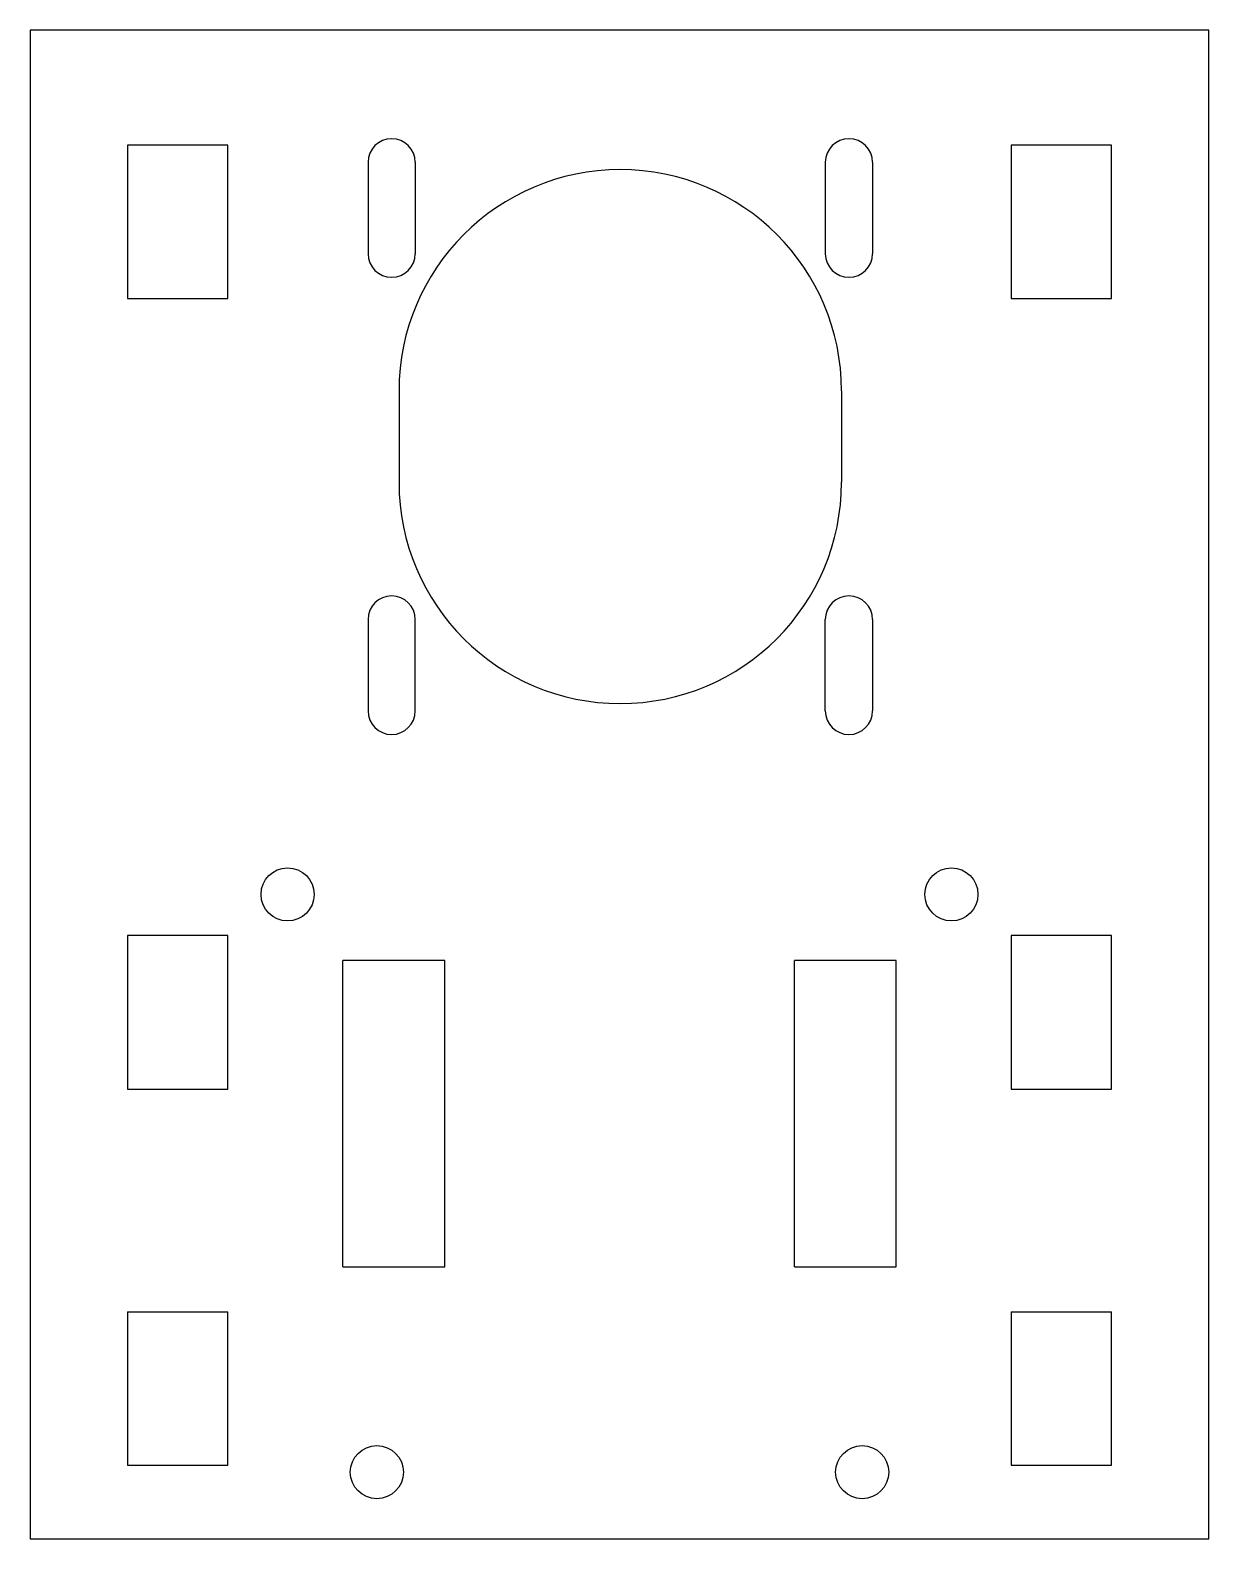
# Model space of a CAD drawing. Header units: inches. Extents: x 29 to 109, y 8 to 111.
import ezdxf

# ---------------------------------------------------------------- set-up
doc = ezdxf.new("R2010")
doc.units = ezdxf.units.IN
doc.header["$MEASUREMENT"] = 0

msp = doc.modelspace()

# ---------------------------------------------------------------- linework, layer by layer
for p, q in [((29.14, 110.53), (29.14, 8.23)), ((109.04, 110.53), (29.14, 110.53)), ((109.04, 8.23), (109.04, 110.53)), ((42.54, 102.73), (35.74, 102.73)), ((35.74, 102.73), (35.74, 92.33)), ((42.54, 92.33), (42.54, 102.73)), ((102.44, 102.73), (95.64, 102.73)), ((95.64, 102.73), (95.64, 92.33)), ((102.44, 92.33), (102.44, 102.73)), ((52.04, 101.57), (52.04, 95.37)), ((55.24, 101.57), (55.24, 95.37)), ((83.04, 101.57), (83.04, 95.37)), ((86.24, 101.57), (86.24, 95.37)), ((35.74, 92.33), (42.54, 92.33)), ((95.64, 92.33), (102.44, 92.33)), ((54.14, 86.07), (54.14, 79.87)), ((84.14, 86.07), (84.14, 79.87)), ((52.04, 70.57), (52.04, 64.37)), ((55.24, 64.37), (55.24, 70.57)), ((83.04, 64.37), (83.04, 70.57)), ((86.24, 70.57), (86.24, 64.37)), ((42.54, 49.13), (35.74, 49.13)), ((35.74, 49.13), (35.74, 38.73)), ((42.54, 38.73), (42.54, 49.13)), ((95.64, 49.13), (95.64, 38.73)), ((102.44, 49.13), (95.64, 49.13)), ((102.44, 38.73), (102.44, 49.13)), ((50.34, 26.68), (50.34, 47.45)), ((57.24, 47.45), (50.34, 47.45)), ((57.24, 26.68), (57.24, 47.45)), ((80.94, 26.68), (80.94, 47.45)), ((87.84, 47.45), (80.94, 47.45)), ((87.84, 26.68), (87.84, 47.45)), ((35.74, 38.73), (42.54, 38.73)), ((95.64, 38.73), (102.44, 38.73)), ((50.34, 26.68), (57.24, 26.68)), ((80.94, 26.68), (87.84, 26.68)), ((35.74, 23.63), (42.54, 23.63)), ((35.74, 23.63), (35.74, 13.23)), ((42.54, 13.23), (42.54, 23.63)), ((95.64, 23.63), (102.44, 23.63)), ((95.64, 23.63), (95.64, 13.23)), ((102.44, 13.23), (102.44, 23.63)), ((35.74, 13.23), (42.54, 13.23)), ((95.64, 13.23), (102.44, 13.23)), ((29.14, 8.23), (109.04, 8.23))]:
    msp.add_line(p, q)
for centre in [(46.59, 51.93), (91.59, 51.93), (52.64, 12.75), (85.54, 12.75)]:
    msp.add_circle(centre, 1.8)
for centre, radius, start, end in [((53.64, 101.57), 1.6, 0, 180), ((84.64, 101.57), 1.6, 0, 180), ((69.14, 86.07), 15, 360, 180), ((53.64, 95.37), 1.6, 180, 0), ((84.64, 95.37), 1.6, 180, 0), ((69.14, 79.87), 15, 180, 360), ((53.64, 70.57), 1.6, 360, 180), ((84.64, 70.57), 1.6, 0, 180), ((53.64, 64.37), 1.6, 180, 360), ((84.64, 64.37), 1.6, 180, 0)]:
    msp.add_arc(centre, radius, start, end)

doc.saveas('drawing.dxf')
